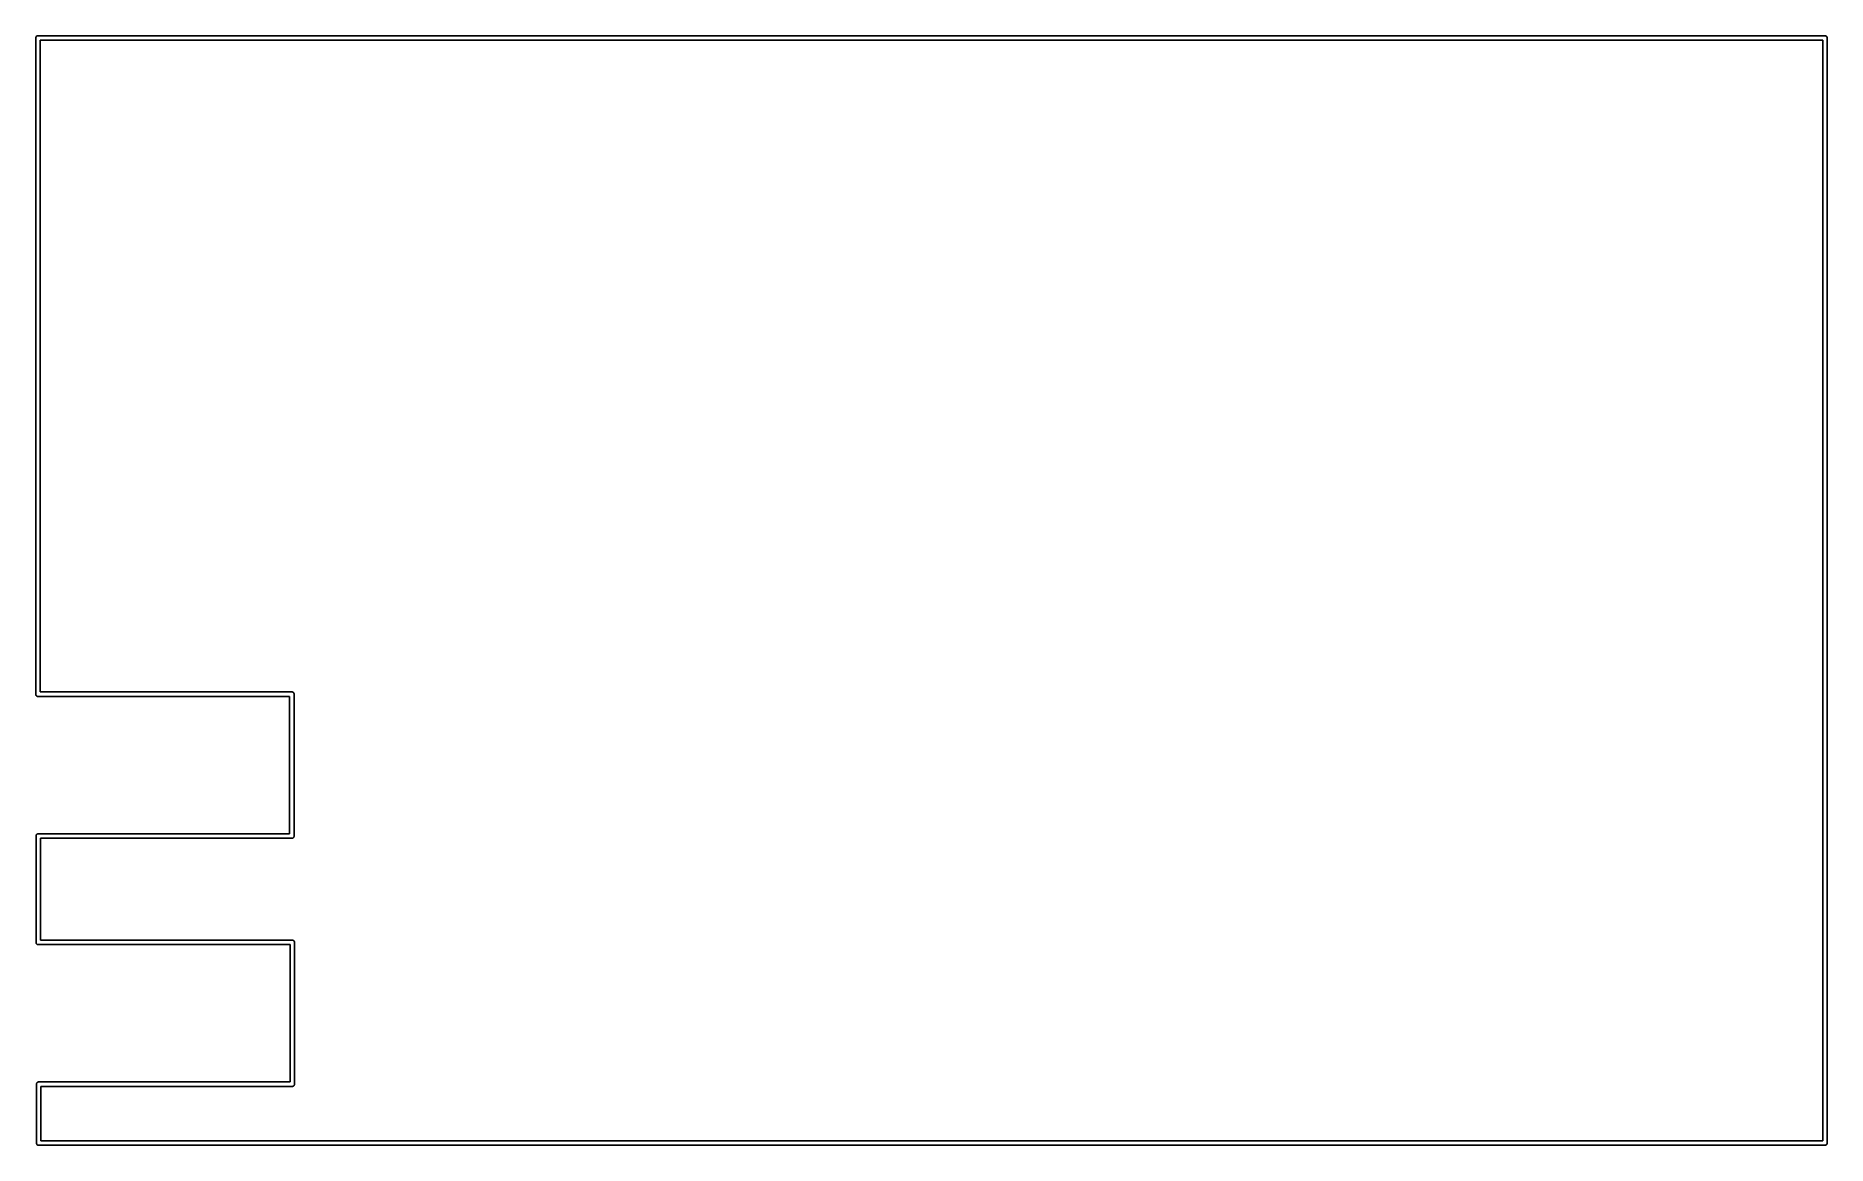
# Model space of a CAD drawing. Extents: x 552 to 633, y 410.3 to 460.5.
import ezdxf

# ---------------------------------------------------------------- set-up
doc = ezdxf.new("R2010")
doc.units = 0
doc.header["$MEASUREMENT"] = 0
doc.layers.add('BLACK', color=7, linetype='CONTINUOUS')

msp = doc.modelspace()

# ---------------------------------------------------------------- linework, layer by layer
at = {"layer": 'BLACK', "linetype": 'CONTINUOUS'}
for p, q in [((551.95, 460.402), (551.954, 460.414)), ((551.95, 460.389), (551.95, 460.402)), ((551.95, 430.701), (551.95, 460.389)), ((551.95, 460.389), (551.95, 460.389)), ((551.954, 460.414), (551.955, 460.415)), ((551.955, 460.416), (551.962, 460.435)), ((551.955, 460.415), (551.955, 460.416)), ((551.962, 460.435), (551.985, 460.462)), ((551.985, 460.462), (552.015, 460.479)), ((552.015, 460.479), (552.041, 460.484)), ((552.041, 460.484), (632.879, 460.484)), ((552.15, 460.284), (552.15, 430.81)), ((632.77, 460.284), (552.15, 460.284)), ((632.77, 410.51), (632.77, 460.284)), ((632.879, 460.484), (632.888, 460.484)), ((632.879, 460.484), (632.879, 460.484)), ((632.888, 460.484), (632.896, 460.481)), ((632.896, 460.481), (632.905, 460.479)), ((632.905, 460.479), (632.912, 460.475)), ((632.912, 460.475), (632.921, 460.472)), ((632.921, 460.472), (632.928, 460.466)), ((632.928, 460.466), (632.935, 460.462)), ((632.935, 460.462), (632.941, 460.455)), ((632.941, 460.455), (632.948, 460.449)), ((632.948, 460.449), (632.952, 460.442)), ((632.952, 460.442), (632.958, 460.435)), ((632.958, 460.435), (632.961, 460.426)), ((632.961, 460.426), (632.965, 460.419)), ((632.965, 460.419), (632.967, 460.41)), ((632.967, 460.41), (632.97, 460.402)), ((632.97, 460.402), (632.97, 460.393)), ((632.97, 460.393), (632.97, 460.393)), ((632.97, 460.393), (632.97, 410.401)), ((551.955, 430.675), (551.95, 430.701)), ((551.972, 430.645), (551.955, 430.675)), ((551.999, 430.622), (551.972, 430.645)), ((552.032, 430.61), (551.999, 430.622)), ((552.051, 430.61), (552.032, 430.61)), ((563.43, 430.61), (552.051, 430.61)), ((552.051, 430.61), (552.051, 430.61)), ((552.15, 430.81), (563.539, 430.81)), ((563.43, 424.39), (563.43, 430.61)), ((563.539, 430.81), (563.539, 430.81)), ((563.539, 430.81), (563.548, 430.81)), ((563.548, 430.81), (563.556, 430.807)), ((563.556, 430.807), (563.565, 430.805)), ((563.565, 430.805), (563.572, 430.801)), ((563.572, 430.801), (563.581, 430.798)), ((563.581, 430.798), (563.588, 430.792)), ((563.588, 430.792), (563.595, 430.788)), ((563.595, 430.788), (563.601, 430.781)), ((563.601, 430.781), (563.608, 430.775)), ((563.608, 430.775), (563.612, 430.768)), ((563.612, 430.768), (563.618, 430.761)), ((563.618, 430.761), (563.621, 430.752)), ((563.621, 430.752), (563.625, 430.745)), ((563.625, 430.745), (563.627, 430.736)), ((563.627, 430.736), (563.63, 430.728)), ((563.63, 430.728), (563.63, 430.719)), ((563.63, 430.719), (563.63, 430.719)), ((563.63, 430.719), (563.63, 424.281)), ((551.96, 424.308), (551.963, 424.316)), ((551.96, 424.299), (551.96, 424.308)), ((551.96, 419.498), (551.96, 424.299)), ((551.96, 424.299), (551.96, 424.299)), ((551.963, 424.316), (551.965, 424.325)), ((551.965, 424.325), (551.969, 424.332)), ((551.969, 424.332), (551.972, 424.341)), ((551.972, 424.341), (551.978, 424.348)), ((551.978, 424.348), (551.982, 424.355)), ((551.982, 424.355), (551.989, 424.361)), ((551.989, 424.361), (551.995, 424.368)), ((551.995, 424.368), (552.002, 424.372)), ((552.002, 424.372), (552.009, 424.378)), ((552.009, 424.378), (552.018, 424.381)), ((552.018, 424.381), (552.025, 424.385)), ((552.025, 424.385), (552.034, 424.387)), ((552.034, 424.387), (552.042, 424.39)), ((552.042, 424.39), (552.051, 424.39)), ((552.051, 424.39), (552.051, 424.39)), ((552.051, 424.39), (563.43, 424.39)), ((563.539, 424.19), (552.16, 424.19)), ((552.16, 424.19), (552.16, 419.58)), ((563.548, 424.19), (563.539, 424.19)), ((563.539, 424.19), (563.539, 424.19)), ((563.556, 424.193), (563.548, 424.19)), ((563.565, 424.195), (563.556, 424.193)), ((563.572, 424.199), (563.565, 424.195)), ((563.581, 424.202), (563.572, 424.199)), ((563.588, 424.208), (563.581, 424.202)), ((563.595, 424.212), (563.588, 424.208)), ((563.601, 424.219), (563.595, 424.212)), ((563.608, 424.225), (563.601, 424.219)), ((563.612, 424.232), (563.608, 424.225)), ((563.618, 424.239), (563.612, 424.232)), ((563.621, 424.248), (563.618, 424.239)), ((563.625, 424.255), (563.621, 424.248)), ((563.627, 424.264), (563.625, 424.255)), ((563.63, 424.272), (563.627, 424.264)), ((563.63, 424.281), (563.63, 424.281)), ((563.63, 424.281), (563.63, 424.272)), ((551.96, 419.462), (551.96, 419.498)), ((551.963, 419.454), (551.96, 419.462)), ((551.965, 419.445), (551.963, 419.454)), ((551.969, 419.438), (551.965, 419.445)), ((551.972, 419.429), (551.969, 419.438)), ((551.978, 419.422), (551.972, 419.429)), ((551.982, 419.415), (551.978, 419.422)), ((551.989, 419.409), (551.982, 419.415)), ((551.995, 419.402), (551.989, 419.409)), ((552.002, 419.398), (551.995, 419.402)), ((552.009, 419.392), (552.002, 419.398)), ((552.018, 419.389), (552.009, 419.392)), ((552.025, 419.385), (552.018, 419.389)), ((552.034, 419.383), (552.025, 419.385)), ((552.042, 419.38), (552.034, 419.383)), ((552.051, 419.38), (552.042, 419.38)), ((563.45, 419.38), (552.051, 419.38)), ((552.051, 419.38), (552.051, 419.38)), ((552.16, 419.58), (563.559, 419.58)), ((563.45, 413.17), (563.45, 419.38)), ((563.559, 419.58), (563.559, 419.58)), ((563.559, 419.58), (563.568, 419.58)), ((563.568, 419.58), (563.576, 419.577)), ((563.576, 419.577), (563.585, 419.575)), ((563.585, 419.575), (563.592, 419.571)), ((563.592, 419.571), (563.601, 419.568)), ((563.601, 419.568), (563.608, 419.562)), ((563.608, 419.562), (563.615, 419.558)), ((563.615, 419.558), (563.621, 419.551)), ((563.621, 419.551), (563.628, 419.545)), ((563.628, 419.545), (563.632, 419.538)), ((563.632, 419.538), (563.638, 419.531)), ((563.638, 419.531), (563.641, 419.522)), ((563.641, 419.522), (563.645, 419.515)), ((563.645, 419.515), (563.647, 419.506)), ((563.647, 419.506), (563.65, 419.498)), ((563.65, 419.498), (563.65, 419.489)), ((563.65, 419.489), (563.65, 419.489)), ((563.65, 419.489), (563.65, 413.061)), ((551.98, 413.088), (551.983, 413.096)), ((551.98, 413.079), (551.98, 413.088)), ((551.98, 410.428), (551.98, 413.079)), ((551.98, 413.079), (551.98, 413.079)), ((551.983, 413.096), (551.985, 413.105)), ((551.985, 413.105), (551.989, 413.112)), ((551.989, 413.112), (551.992, 413.121)), ((551.992, 413.121), (551.998, 413.128)), ((551.998, 413.128), (552.002, 413.135)), ((552.002, 413.135), (552.009, 413.141)), ((552.009, 413.141), (552.015, 413.148)), ((552.015, 413.148), (552.022, 413.152)), ((552.022, 413.152), (552.029, 413.158)), ((552.029, 413.158), (552.038, 413.161)), ((552.038, 413.161), (552.045, 413.165)), ((552.045, 413.165), (552.054, 413.167)), ((552.054, 413.167), (552.062, 413.17)), ((552.062, 413.17), (552.071, 413.17)), ((552.071, 413.17), (552.071, 413.17)), ((552.071, 413.17), (563.45, 413.17)), ((563.559, 412.97), (552.18, 412.97)), ((552.18, 412.97), (552.18, 410.51)), ((563.568, 412.97), (563.559, 412.97)), ((563.559, 412.97), (563.559, 412.97)), ((563.576, 412.973), (563.568, 412.97)), ((563.585, 412.975), (563.576, 412.973)), ((563.592, 412.979), (563.585, 412.975)), ((563.601, 412.982), (563.592, 412.979)), ((563.608, 412.988), (563.601, 412.982)), ((563.615, 412.992), (563.608, 412.988)), ((563.621, 412.999), (563.615, 412.992)), ((563.628, 413.005), (563.621, 412.999)), ((563.632, 413.012), (563.628, 413.005)), ((563.638, 413.019), (563.632, 413.012)), ((563.641, 413.028), (563.638, 413.019)), ((563.645, 413.035), (563.641, 413.028)), ((563.647, 413.044), (563.645, 413.035)), ((563.65, 413.052), (563.647, 413.044)), ((563.65, 413.061), (563.65, 413.061)), ((563.65, 413.061), (563.65, 413.052)), ((551.98, 410.392), (551.98, 410.428)), ((551.992, 410.359), (551.98, 410.392)), ((552.015, 410.332), (551.992, 410.359)), ((552.045, 410.315), (552.015, 410.332)), ((552.071, 410.31), (552.045, 410.315)), ((632.879, 410.31), (552.071, 410.31)), ((552.18, 410.51), (632.77, 410.51)), ((632.888, 410.31), (632.879, 410.31)), ((632.879, 410.31), (632.879, 410.31)), ((632.896, 410.313), (632.888, 410.31)), ((632.905, 410.315), (632.896, 410.313)), ((632.912, 410.319), (632.905, 410.315)), ((632.921, 410.322), (632.912, 410.319)), ((632.928, 410.328), (632.921, 410.322)), ((632.935, 410.332), (632.928, 410.328)), ((632.941, 410.339), (632.935, 410.332)), ((632.948, 410.345), (632.941, 410.339)), ((632.952, 410.352), (632.948, 410.345)), ((632.958, 410.359), (632.952, 410.352)), ((632.961, 410.368), (632.958, 410.359)), ((632.965, 410.375), (632.961, 410.368)), ((632.967, 410.384), (632.965, 410.375)), ((632.97, 410.392), (632.967, 410.384)), ((632.97, 410.401), (632.97, 410.401)), ((632.97, 410.401), (632.97, 410.392))]:
    msp.add_line(p, q, dxfattribs=at)

doc.saveas('drawing.dxf')
